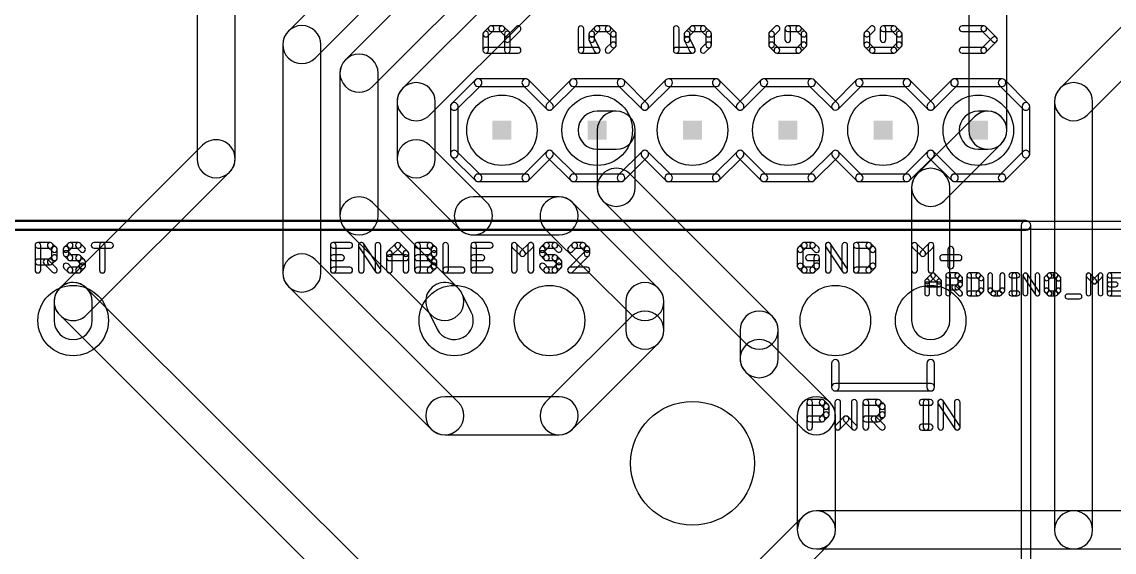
# Model space of a CAD drawing. Extents: x -5 to 106, y -6 to 80.
# Drawn here: x 21.49 to 50.61, y 11.6 to 25.75 of the extents above; entities that cross this region are included whole.
import ezdxf

# ---------------------------------------------------------------- set-up
doc = ezdxf.new("R2010")
doc.units = 0
for name, color, linetype in [('16', 174, 'CONTINUOUS'), ('17', 94, 'CONTINUOUS'), ('20', 178, 'CONTINUOUS'), ('21', 250, 'CONTINUOUS'), ('27', 250, 'CONTINUOUS'), ('51', 250, 'CONTINUOUS')]:
    doc.layers.add(name, color=color, linetype=linetype)

# ---------------------------------------------------------------- blocks, each defined once
blk = doc.blocks.new('RECT')
blk.add_solid([(-0.5, -0.5), (0.5, -0.5), (-0.5, 0.5), (0.5, 0.5)])
blk = doc.blocks.new('ROUNDP')
blk.add_circle((0, 0), 0.5)

msp = doc.modelspace()

# ---------------------------------------------------------------- linework, layer by layer
at = {"layer": '16'}
for points in [[(29.3152, 24.7868), (42.2692, 37.7408, 1), (41.5508, 38.4592), (28.5968, 25.5052, 1)], [(27.178, 22.098), (27.178, 35.56, 1), (26.162, 35.56), (26.162, 22.098, 1)], [(30.8392, 24.0248), (40.7452, 33.9308, 1), (40.0268, 34.6492), (30.1208, 24.7432, 1)], [(49.8892, 23.2628), (57.5092, 30.8828, 1), (56.7908, 31.6012), (49.1708, 23.9812, 1)], [(36.9788, 29.3152), (31.6448, 23.9812, 1), (32.3632, 23.2628), (37.6972, 28.5968, 1)], [(47.752, 22.86), (47.752, 28.956, 1), (46.736, 28.956), (46.736, 22.86, 1)], [(29.464, 19.05), (29.464, 25.146, 1), (28.448, 25.146), (28.448, 19.05, 1)], [(30.988, 20.574), (30.988, 24.384, 1), (29.972, 24.384), (29.972, 20.574, 1)], [(31.496, 23.622), (31.496, 22.098, 1), (32.512, 22.098), (32.512, 23.622, 1)], [(50.038, 12.192), (50.038, 23.622, 1), (49.022, 23.622), (49.022, 12.192, 1)], [(37.338, 23.368), (36.83, 23.368, 1), (36.83, 22.352), (37.338, 22.352, 1)], [(37.846, 21.336), (37.846, 22.86, 1), (36.83, 22.86), (36.83, 21.336, 1)], [(46.8848, 23.2192), (45.3608, 21.6952, 1), (46.0792, 20.9768), (47.6032, 22.5008, 1)], [(47.244, 23.368), (46.99, 23.368, 1), (46.99, 22.352), (47.244, 22.352, 1)], [(23.2192, 17.9288), (27.0292, 21.7388, 1), (26.3108, 22.4572), (22.5008, 18.6472, 1)], [(31.6448, 21.7388), (33.1688, 20.2148, 1), (33.8872, 20.9332), (32.3632, 22.4572, 1)], [(41.5072, 17.8852), (37.6972, 21.6952, 1), (36.9788, 20.9768), (40.7888, 17.1668, 1)], [(45.212, 21.336), (45.212, 17.78, 1), (46.228, 17.78), (46.228, 21.336, 1)], [(33.1252, 18.6472), (30.8392, 20.9332, 1), (30.1208, 20.2148), (32.4068, 17.9288, 1)], [(33.528, 20.066), (35.814, 20.066, 1), (35.814, 21.082), (33.528, 21.082, 1)], [(35.4548, 20.2148), (37.7408, 17.9288, 1), (38.4592, 18.6472), (36.1732, 20.9332, 1)], [(33.1252, 15.5992), (29.3152, 19.4092, 1), (28.5968, 18.6908), (32.4068, 14.8808, 1)], [(22.5008, 17.9288), (30.8828, 9.5468, 1), (31.6012, 10.2652), (23.2192, 18.6472, 1)], [(22.352, 18.288), (22.352, 17.78, 1), (23.368, 17.78), (23.368, 18.288, 1)], [(32.3116, 18.0608), (32.5656, 17.5528, 1), (33.4744, 18.0072), (33.2204, 18.5152, 1)], [(37.592, 18.288), (37.592, 17.526, 1), (38.608, 17.526), (38.608, 18.288, 1)], [(37.7408, 17.8852), (35.4548, 15.5992, 1), (36.1732, 14.8808), (38.4592, 17.1668, 1)], [(41.656, 16.764), (41.656, 17.526, 1), (40.64, 17.526), (40.64, 16.764, 1)], [(43.0312, 15.5992), (41.5072, 17.1232, 1), (40.7888, 16.4048), (42.3128, 14.8808, 1)], [(35.814, 15.748), (32.766, 15.748, 1), (32.766, 14.732), (35.814, 14.732, 1)], [(43.18, 12.192), (43.18, 15.24, 1), (42.164, 15.24), (42.164, 12.192, 1)], [(41.5072, 10.3088), (43.0312, 11.8328, 1), (42.3128, 12.5512), (40.7888, 11.0272, 1)], [(42.672, 11.684), (49.53, 11.684, 1), (49.53, 12.7), (42.672, 12.7, 1)], [(49.53, 11.684), (51.816, 11.684, 1), (51.816, 12.7), (49.53, 12.7, 1)]]:
    msp.add_lwpolyline(points, format="xyb", close=True, dxfattribs=at)
at = {"layer": '20'}
msp.add_circle((39.37, 13.97), 1.651, dxfattribs=at)
at = {"layer": '21'}
for points in [[(33.9113, 25.3719), (34.0554, 25.5159, 1), (33.9476, 25.6237), (33.8036, 25.4797, 1)], [(34.0015, 25.4936), (34.2896, 25.4936, 1), (34.2896, 25.646), (34.0015, 25.646, 1)], [(34.2357, 25.5159), (34.3798, 25.3719, 1), (34.4876, 25.4797), (34.3435, 25.6237, 1)], [(34.4876, 25.2278), (34.7757, 25.5159, 1), (34.6679, 25.6237), (34.3798, 25.3356, 1)], [(36.3213, 25.5698), (36.3213, 24.9936, 1), (36.4737, 24.9936), (36.4737, 25.5698, 1)], [(36.7395, 25.3719), (36.8835, 25.5159, 1), (36.7757, 25.6237), (36.6317, 25.4797, 1)], [(36.8296, 25.4936), (37.1177, 25.4936, 1), (37.1177, 25.646), (36.8296, 25.646, 1)], [(37.0639, 25.5159), (37.2079, 25.3719, 1), (37.3157, 25.4797), (37.1716, 25.6237, 1)], [(38.8613, 25.5698), (38.8613, 24.9936, 1), (39.0137, 24.9936), (39.0137, 25.5698, 1)], [(39.2795, 25.3719), (39.4235, 25.5159, 1), (39.3157, 25.6237), (39.1717, 25.4797, 1)], [(39.3696, 25.4936), (39.6577, 25.4936, 1), (39.6577, 25.646), (39.3696, 25.646, 1)], [(39.6039, 25.5159), (39.7479, 25.3719, 1), (39.8557, 25.4797), (39.7116, 25.6237, 1)], [(41.5676, 25.6237), (41.4236, 25.4797, 1), (41.5313, 25.3719), (41.6754, 25.5159, 1)], [(42.1977, 25.646), (41.9096, 25.646, 1), (41.9096, 25.4936), (42.1977, 25.4936, 1)], [(41.8334, 25.5698), (41.8334, 25.2817, 1), (41.9858, 25.2817), (41.9858, 25.5698, 1)], [(42.3957, 25.4797), (42.2516, 25.6237, 1), (42.1439, 25.5159), (42.2879, 25.3719, 1)], [(44.1076, 25.6237), (43.9636, 25.4797, 1), (44.0713, 25.3719), (44.2154, 25.5159, 1)], [(44.7377, 25.646), (44.4496, 25.646, 1), (44.4496, 25.4936), (44.7377, 25.4936, 1)], [(44.3734, 25.5698), (44.3734, 25.2817, 1), (44.5258, 25.2817), (44.5258, 25.5698, 1)], [(44.9357, 25.4797), (44.7916, 25.6237, 1), (44.6839, 25.5159), (44.8279, 25.3719, 1)], [(47.1337, 25.646), (46.5575, 25.646, 1), (46.5575, 25.4936), (47.1337, 25.4936, 1)], [(47.4757, 25.3356), (47.1876, 25.6237, 1), (47.0798, 25.5159), (47.3679, 25.2278, 1)], [(33.9337, 24.9936), (33.9337, 25.4258, 1), (33.7813, 25.4258), (33.7813, 24.9936, 1)], [(34.3575, 25.4258), (34.3575, 24.9936, 1), (34.5099, 24.9936), (34.5099, 25.4258, 1)], [(36.8978, 25.0277), (36.7537, 25.3158, 1), (36.6174, 25.2476), (36.7615, 24.9595, 1)], [(36.7618, 25.2817), (36.7618, 25.4258, 1), (36.6094, 25.4258), (36.6094, 25.2817, 1)], [(37.1856, 25.4258), (37.1856, 25.1377, 1), (37.338, 25.1377), (37.338, 25.4258, 1)], [(39.4378, 25.0277), (39.2937, 25.3158, 1), (39.1574, 25.2476), (39.3015, 24.9595, 1)], [(39.3018, 25.2817), (39.3018, 25.4258, 1), (39.1494, 25.4258), (39.1494, 25.2817, 1)], [(39.7256, 25.4258), (39.7256, 25.1377, 1), (39.878, 25.1377), (39.878, 25.4258, 1)], [(41.4013, 25.4258), (41.4013, 25.1377, 1), (41.5537, 25.1377), (41.5537, 25.4258, 1)], [(42.418, 25.1377), (42.418, 25.4258, 1), (42.2656, 25.4258), (42.2656, 25.1377, 1)], [(43.9413, 25.4258), (43.9413, 25.1377, 1), (44.0937, 25.1377), (44.0937, 25.4258, 1)], [(44.958, 25.1377), (44.958, 25.4258, 1), (44.8056, 25.4258), (44.8056, 25.1377, 1)], [(47.1876, 24.9397), (47.4757, 25.2278, 1), (47.3679, 25.3356), (47.0798, 25.0475, 1)], [(34.7218, 25.0698), (33.8575, 25.0698, 1), (33.8575, 24.9174), (34.7218, 24.9174, 1)], [(36.3975, 24.9174), (36.8296, 24.9174, 1), (36.8296, 25.0698), (36.3975, 25.0698, 1)], [(37.2079, 25.1915), (37.0639, 25.0475, 1), (37.1716, 24.9397), (37.3157, 25.0838, 1)], [(38.9375, 24.9174), (39.3696, 24.9174, 1), (39.3696, 25.0698), (38.9375, 25.0698, 1)], [(39.7479, 25.1915), (39.6039, 25.0475, 1), (39.7116, 24.9397), (39.8557, 25.0838, 1)], [(41.4236, 25.0838), (41.5676, 24.9397, 1), (41.6754, 25.0475), (41.5313, 25.1915, 1)], [(41.6215, 24.9174), (42.1977, 24.9174, 1), (42.1977, 25.0698), (41.6215, 25.0698, 1)], [(42.2516, 24.9397), (42.3957, 25.0838, 1), (42.2879, 25.1915), (42.1439, 25.0475, 1)], [(43.9636, 25.0838), (44.1076, 24.9397, 1), (44.2154, 25.0475), (44.0713, 25.1915, 1)], [(44.1615, 24.9174), (44.7377, 24.9174, 1), (44.7377, 25.0698), (44.1615, 25.0698, 1)], [(44.7916, 24.9397), (44.9357, 25.0838, 1), (44.8279, 25.1915), (44.6839, 25.0475, 1)], [(46.5575, 24.9174), (47.1337, 24.9174, 1), (47.1337, 25.0698), (46.5575, 25.0698, 1)], [(33.5832, 24.2018), (32.9482, 23.5668, 1), (33.0918, 23.4232), (33.7268, 24.0582, 1)], [(33.655, 24.0284), (34.925, 24.0284, 1), (34.925, 24.2316), (33.655, 24.2316, 1)], [(34.8532, 24.0582), (35.4882, 23.4232, 1), (35.6318, 23.5668), (34.9968, 24.2018, 1)], [(35.6318, 23.4232), (36.2668, 24.0582, 1), (36.1232, 24.2018), (35.4882, 23.5668, 1)], [(36.195, 24.0284), (37.465, 24.0284, 1), (37.465, 24.2316), (36.195, 24.2316, 1)], [(37.3932, 24.0582), (38.0282, 23.4232, 1), (38.1718, 23.5668), (37.5368, 24.2018, 1)], [(38.1718, 23.4232), (38.8068, 24.0582, 1), (38.6632, 24.2018), (38.0282, 23.5668, 1)], [(38.735, 24.0284), (40.005, 24.0284, 1), (40.005, 24.2316), (38.735, 24.2316, 1)], [(39.9332, 24.0582), (40.5682, 23.4232, 1), (40.7118, 23.5668), (40.0768, 24.2018, 1)], [(41.2032, 24.2018), (40.5682, 23.5668, 1), (40.7118, 23.4232), (41.3468, 24.0582, 1)], [(41.275, 24.0284), (42.545, 24.0284, 1), (42.545, 24.2316), (41.275, 24.2316, 1)], [(42.4732, 24.0582), (43.1082, 23.4232, 1), (43.2518, 23.5668), (42.6168, 24.2018, 1)], [(43.2518, 23.4232), (43.8868, 24.0582, 1), (43.7432, 24.2018), (43.1082, 23.5668, 1)], [(43.815, 24.0284), (45.085, 24.0284, 1), (45.085, 24.2316), (43.815, 24.2316, 1)], [(45.0132, 24.0582), (45.6482, 23.4232, 1), (45.7918, 23.5668), (45.1568, 24.2018, 1)], [(45.7918, 23.4232), (46.4268, 24.0582, 1), (46.2832, 24.2018), (45.6482, 23.5668, 1)], [(46.355, 24.0284), (47.625, 24.0284, 1), (47.625, 24.2316), (46.355, 24.2316, 1)], [(47.5532, 24.0582), (48.1882, 23.4232, 1), (48.3318, 23.5668), (47.6968, 24.2018, 1)], [(32.9184, 23.495), (32.9184, 22.225, 1), (33.1216, 22.225), (33.1216, 23.495, 1)], [(48.1584, 23.495), (48.1584, 22.225, 1), (48.3616, 22.225), (48.3616, 23.495, 1)], [(32.9482, 22.1532), (33.5832, 21.5182, 1), (33.7268, 21.6618), (33.0918, 22.2968, 1)], [(35.4882, 22.2968), (34.8532, 21.6618, 1), (34.9968, 21.5182), (35.6318, 22.1532, 1)], [(36.2668, 21.6618), (35.6318, 22.2968, 1), (35.4882, 22.1532), (36.1232, 21.5182, 1)], [(38.0282, 22.2968), (37.3932, 21.6618, 1), (37.5368, 21.5182), (38.1718, 22.1532, 1)], [(38.8068, 21.6618), (38.1718, 22.2968, 1), (38.0282, 22.1532), (38.6632, 21.5182, 1)], [(40.5682, 22.2968), (39.9332, 21.6618, 1), (40.0768, 21.5182), (40.7118, 22.1532, 1)], [(40.5682, 22.1532), (41.2032, 21.5182, 1), (41.3468, 21.6618), (40.7118, 22.2968, 1)], [(43.1082, 22.2968), (42.4732, 21.6618, 1), (42.6168, 21.5182), (43.2518, 22.1532, 1)], [(43.8868, 21.6618), (43.2518, 22.2968, 1), (43.1082, 22.1532), (43.7432, 21.5182, 1)], [(45.6482, 22.2968), (45.0132, 21.6618, 1), (45.1568, 21.5182), (45.7918, 22.1532, 1)], [(46.4268, 21.6618), (45.7918, 22.2968, 1), (45.6482, 22.1532), (46.2832, 21.5182, 1)], [(48.1882, 22.2968), (47.5532, 21.6618, 1), (47.6968, 21.5182), (48.3318, 22.1532, 1)], [(34.925, 21.6916), (33.655, 21.6916, 1), (33.655, 21.4884), (34.925, 21.4884, 1)], [(37.465, 21.6916), (36.195, 21.6916, 1), (36.195, 21.4884), (37.465, 21.4884, 1)], [(40.005, 21.6916), (38.735, 21.6916, 1), (38.735, 21.4884), (40.005, 21.4884, 1)], [(42.545, 21.6916), (41.275, 21.6916, 1), (41.275, 21.4884), (42.545, 21.4884, 1)], [(45.085, 21.6916), (43.815, 21.6916, 1), (43.815, 21.4884), (45.085, 21.4884, 1)], [(47.625, 21.6916), (46.355, 21.6916, 1), (46.355, 21.4884), (47.625, 21.4884, 1)], [(48.26, 20.447), (0, 20.447, 1), (0, 20.193), (48.26, 20.193, 1)], [(48.387, 0), (48.387, 20.32, 1), (48.133, 20.32), (48.133, 0, 1)], [(21.9964, 19.1262), (21.9964, 19.7872, 1), (21.844, 19.7872), (21.844, 19.1262, 1)], [(21.9202, 19.711), (22.2507, 19.711, 1), (22.2507, 19.8634), (21.9202, 19.8634, 1)], [(22.1968, 19.7333), (22.307, 19.6231, 1), (22.4147, 19.7309), (22.3046, 19.841, 1)], [(22.7249, 19.841), (22.6147, 19.7309, 1), (22.7225, 19.6231), (22.8327, 19.7333, 1)], [(22.9991, 19.8634), (22.7788, 19.8634, 1), (22.7788, 19.711), (22.9991, 19.711, 1)], [(23.1631, 19.7309), (23.053, 19.841, 1), (22.9452, 19.7333), (23.0554, 19.6231, 1)], [(23.417, 19.711), (23.8577, 19.711, 1), (23.8577, 19.8634), (23.417, 19.8634, 1)], [(23.7136, 19.1262), (23.7136, 19.7872, 1), (23.5612, 19.7872), (23.5612, 19.1262, 1)], [(30.2348, 19.8634), (29.7942, 19.8634, 1), (29.7942, 19.711), (30.2348, 19.711, 1)], [(29.718, 19.7872), (29.718, 19.1262, 1), (29.8704, 19.1262), (29.8704, 19.7872, 1)], [(30.6188, 19.1262), (30.6188, 19.7872, 1), (30.4664, 19.7872), (30.4664, 19.1262, 1)], [(30.4792, 19.7449), (30.9199, 19.0839, 1), (31.0467, 19.1685), (30.606, 19.8294, 1)], [(31.0595, 19.1262), (31.0595, 19.7872, 1), (30.9071, 19.7872), (30.9071, 19.1262, 1)], [(31.3449, 19.513), (31.5652, 19.7333, 1), (31.4575, 19.841), (31.2371, 19.6207, 1)], [(31.4575, 19.7333), (31.6778, 19.513, 1), (31.7856, 19.6207), (31.5652, 19.841, 1)], [(32.1156, 19.1262), (32.1156, 19.7872, 1), (31.9632, 19.7872), (31.9632, 19.1262, 1)], [(32.0394, 19.711), (32.3699, 19.711, 1), (32.3699, 19.8634), (32.0394, 19.8634, 1)], [(32.316, 19.7333), (32.4262, 19.6231, 1), (32.534, 19.7309), (32.4238, 19.841, 1)], [(32.7117, 19.7872), (32.7117, 19.1262, 1), (32.8641, 19.1262), (32.8641, 19.7872, 1)], [(33.9769, 19.8634), (33.5363, 19.8634, 1), (33.5363, 19.711), (33.9769, 19.711, 1)], [(33.4601, 19.7872), (33.4601, 19.1262, 1), (33.6125, 19.1262), (33.6125, 19.7872, 1)], [(34.6964, 19.1262), (34.6964, 19.7872, 1), (34.544, 19.7872), (34.544, 19.1262, 1)], [(34.5663, 19.7333), (34.7866, 19.513, 1), (34.8944, 19.6207), (34.6741, 19.841, 1)], [(34.8944, 19.513), (35.1147, 19.7333, 1), (35.007, 19.841), (34.7866, 19.6207, 1)], [(34.9846, 19.7872), (34.9846, 19.1262, 1), (35.137, 19.1262), (35.137, 19.7872, 1)], [(35.4249, 19.841), (35.3147, 19.7309, 1), (35.4225, 19.6231), (35.5327, 19.7333, 1)], [(35.6991, 19.8634), (35.4788, 19.8634, 1), (35.4788, 19.711), (35.6991, 19.711, 1)], [(35.8631, 19.7309), (35.753, 19.841, 1), (35.6452, 19.7333), (35.7554, 19.6231, 1)], [(36.1733, 19.841), (36.0631, 19.7309, 1), (36.1709, 19.6231), (36.2811, 19.7333, 1)], [(36.4475, 19.8634), (36.2272, 19.8634, 1), (36.2272, 19.711), (36.4475, 19.711, 1)], [(36.6116, 19.7309), (36.5014, 19.841, 1), (36.3936, 19.7333), (36.5038, 19.6231, 1)], [(42.2965, 19.841), (42.1863, 19.7309, 1), (42.2941, 19.6231), (42.4042, 19.7333, 1)], [(42.5707, 19.8634), (42.3504, 19.8634, 1), (42.3504, 19.711), (42.5707, 19.711, 1)], [(42.7347, 19.7309), (42.6246, 19.841, 1), (42.5168, 19.7333), (42.627, 19.6231, 1)], [(43.0648, 19.1262), (43.0648, 19.7872, 1), (42.9124, 19.7872), (42.9124, 19.1262, 1)], [(42.9252, 19.7449), (43.3659, 19.0839, 1), (43.4927, 19.1685), (43.052, 19.8294, 1)], [(43.5055, 19.1262), (43.5055, 19.7872, 1), (43.3531, 19.7872), (43.3531, 19.1262, 1)], [(43.6608, 19.7872), (43.6608, 19.1262, 1), (43.8132, 19.1262), (43.8132, 19.7872, 1)], [(44.0675, 19.8634), (43.737, 19.8634, 1), (43.737, 19.711), (44.0675, 19.711, 1)], [(44.2316, 19.7309), (44.1214, 19.841, 1), (44.0136, 19.7333), (44.1238, 19.6231, 1)], [(45.3644, 19.1262), (45.3644, 19.7872, 1), (45.212, 19.7872), (45.212, 19.1262, 1)], [(45.2343, 19.7333), (45.4546, 19.513, 1), (45.5624, 19.6207), (45.3421, 19.841, 1)], [(45.5624, 19.513), (45.7827, 19.7333, 1), (45.675, 19.841), (45.4546, 19.6207, 1)], [(45.6526, 19.7872), (45.6526, 19.1262, 1), (45.805, 19.1262), (45.805, 19.7872, 1)], [(22.307, 19.5106), (22.1968, 19.4004, 1), (22.3046, 19.2926), (22.4147, 19.4028, 1)], [(22.2846, 19.677), (22.2846, 19.4567, 1), (22.437, 19.4567), (22.437, 19.677, 1)], [(22.5924, 19.677), (22.5924, 19.5668, 1), (22.7448, 19.5668), (22.7448, 19.677, 1)], [(22.6147, 19.513), (22.7249, 19.4028, 1), (22.8327, 19.5106), (22.7225, 19.6207, 1)], [(22.7788, 19.3805), (22.9991, 19.3805, 1), (22.9991, 19.5329), (22.7788, 19.5329, 1)], [(22.9452, 19.4028), (23.0554, 19.2926, 1), (23.1631, 19.4004), (23.053, 19.5106, 1)], [(29.7942, 19.3805), (30.0145, 19.3805, 1), (30.0145, 19.5329), (29.7942, 19.5329, 1)], [(31.3672, 19.1262), (31.3672, 19.5668, 1), (31.2148, 19.5668), (31.2148, 19.1262, 1)], [(31.291, 19.3805), (31.7317, 19.3805, 1), (31.7317, 19.5329), (31.291, 19.5329, 1)], [(31.6555, 19.5668), (31.6555, 19.1262, 1), (31.8079, 19.1262), (31.8079, 19.5668, 1)], [(32.0394, 19.3805), (32.3699, 19.3805, 1), (32.3699, 19.5329), (32.0394, 19.5329, 1)], [(32.4262, 19.6207), (32.316, 19.5106, 1), (32.4238, 19.4028), (32.534, 19.513, 1)], [(32.316, 19.4028), (32.4262, 19.2926, 1), (32.534, 19.4004), (32.4238, 19.5106, 1)], [(32.4039, 19.677), (32.4039, 19.5668, 1), (32.5563, 19.5668), (32.5563, 19.677, 1)], [(33.5363, 19.3805), (33.7566, 19.3805, 1), (33.7566, 19.5329), (33.5363, 19.5329, 1)], [(35.2924, 19.677), (35.2924, 19.5668, 1), (35.4448, 19.5668), (35.4448, 19.677, 1)], [(35.3147, 19.513), (35.4249, 19.4028, 1), (35.5327, 19.5106), (35.4225, 19.6207, 1)], [(35.4788, 19.3805), (35.6991, 19.3805, 1), (35.6991, 19.5329), (35.4788, 19.5329, 1)], [(35.6452, 19.4028), (35.7554, 19.2926, 1), (35.8631, 19.4004), (35.753, 19.5106, 1)], [(36.1709, 19.0723), (36.6116, 19.513, 1), (36.5038, 19.6207), (36.0631, 19.1801, 1)], [(36.6339, 19.5668), (36.6339, 19.677, 1), (36.4815, 19.677), (36.4815, 19.5668, 1)], [(42.164, 19.677), (42.164, 19.2364, 1), (42.3164, 19.2364), (42.3164, 19.677, 1)], [(42.6808, 19.5329), (42.4605, 19.5329, 1), (42.4605, 19.3805), (42.6808, 19.3805, 1)], [(42.757, 19.2364), (42.757, 19.4567, 1), (42.6046, 19.4567), (42.6046, 19.2364, 1)], [(44.2539, 19.2364), (44.2539, 19.677, 1), (44.1015, 19.677), (44.1015, 19.2364, 1)], [(46.0366, 19.3805), (46.4773, 19.3805, 1), (46.4773, 19.5329), (46.0366, 19.5329, 1)], [(46.1807, 19.677), (46.1807, 19.2364, 1), (46.3331, 19.2364), (46.3331, 19.677, 1)], [(22.2507, 19.4227), (21.9202, 19.4227, 1), (21.9202, 19.2703), (22.2507, 19.2703, 1)], [(22.0866, 19.2926), (22.307, 19.0723, 1), (22.4147, 19.1801), (22.1944, 19.4004, 1)], [(22.8327, 19.1801), (22.7225, 19.2902, 1), (22.6147, 19.1825), (22.7249, 19.0723, 1)], [(23.0554, 19.2902), (22.9452, 19.1801, 1), (23.053, 19.0723), (23.1631, 19.1825, 1)], [(23.0331, 19.3465), (23.0331, 19.2364, 1), (23.1855, 19.2364), (23.1855, 19.3465, 1)], [(32.4262, 19.2902), (32.316, 19.1801, 1), (32.4238, 19.0723), (32.534, 19.1825, 1)], [(32.4039, 19.3465), (32.4039, 19.2364, 1), (32.5563, 19.2364), (32.5563, 19.3465, 1)], [(35.5327, 19.1801), (35.4225, 19.2902, 1), (35.3147, 19.1825), (35.4249, 19.0723, 1)], [(35.7554, 19.2902), (35.6452, 19.1801, 1), (35.753, 19.0723), (35.8631, 19.1825, 1)], [(35.7331, 19.3465), (35.7331, 19.2364, 1), (35.8855, 19.2364), (35.8855, 19.3465, 1)], [(42.1863, 19.1825), (42.2965, 19.0723, 1), (42.4042, 19.1801), (42.2941, 19.2902, 1)], [(42.6246, 19.0723), (42.7347, 19.1825, 1), (42.627, 19.2902), (42.5168, 19.1801, 1)], [(44.1214, 19.0723), (44.2316, 19.1825, 1), (44.1238, 19.2902), (44.0136, 19.1801, 1)], [(22.9991, 19.2024), (22.7788, 19.2024, 1), (22.7788, 19.05), (22.9991, 19.05, 1)], [(29.7942, 19.05), (30.2348, 19.05, 1), (30.2348, 19.2024), (29.7942, 19.2024, 1)], [(32.3699, 19.2024), (32.0394, 19.2024, 1), (32.0394, 19.05), (32.3699, 19.05, 1)], [(32.7879, 19.05), (33.2285, 19.05, 1), (33.2285, 19.2024), (32.7879, 19.2024, 1)], [(33.5363, 19.05), (33.9769, 19.05, 1), (33.9769, 19.2024), (33.5363, 19.2024, 1)], [(35.6991, 19.2024), (35.4788, 19.2024, 1), (35.4788, 19.05), (35.6991, 19.05, 1)], [(36.5577, 19.2024), (36.117, 19.2024, 1), (36.117, 19.05), (36.5577, 19.05, 1)], [(42.3504, 19.05), (42.5707, 19.05, 1), (42.5707, 19.2024), (42.3504, 19.2024, 1)], [(43.737, 19.05), (44.0675, 19.05, 1), (44.0675, 19.2024), (43.737, 19.2024, 1)], [(43.0784, 16.637), (43.0784, 16.002, 1), (43.2816, 16.002), (43.2816, 16.637, 1)], [(45.6184, 16.637), (45.6184, 16.002, 1), (45.8216, 16.002), (45.8216, 16.637, 1)], [(45.72, 16.1036), (43.18, 16.1036, 1), (43.18, 15.9004), (45.72, 15.9004, 1)], [(42.5704, 14.9352), (42.5704, 15.5962, 1), (42.418, 15.5962), (42.418, 14.9352, 1)], [(42.4942, 15.52), (42.8247, 15.52, 1), (42.8247, 15.6724), (42.4942, 15.6724, 1)], [(42.7708, 15.5423), (42.881, 15.4321, 1), (42.9887, 15.5399), (42.8786, 15.65, 1)], [(42.8586, 15.486), (42.8586, 15.2657, 1), (43.011, 15.2657), (43.011, 15.486, 1)], [(43.1664, 15.5962), (43.1664, 14.9352, 1), (43.3188, 14.9352), (43.3188, 15.5962, 1)], [(43.7595, 14.9352), (43.7595, 15.5962, 1), (43.6071, 15.5962), (43.6071, 14.9352, 1)], [(44.0672, 14.9352), (44.0672, 15.5962, 1), (43.9148, 15.5962), (43.9148, 14.9352, 1)], [(43.991, 15.52), (44.3215, 15.52, 1), (44.3215, 15.6724), (43.991, 15.6724, 1)], [(44.2676, 15.5423), (44.3778, 15.4321, 1), (44.4856, 15.5399), (44.3754, 15.65, 1)], [(44.3555, 15.486), (44.3555, 15.2657, 1), (44.5079, 15.2657), (44.5079, 15.486, 1)], [(45.4879, 15.52), (45.7082, 15.52, 1), (45.7082, 15.6724), (45.4879, 15.6724, 1)], [(45.6742, 14.9352), (45.6742, 15.5962, 1), (45.5218, 15.5962), (45.5218, 14.9352, 1)], [(46.063, 14.9352), (46.063, 15.5962, 1), (45.9106, 15.5962), (45.9106, 14.9352, 1)], [(45.9234, 15.5539), (46.364, 14.8929, 1), (46.4908, 14.9775), (46.0502, 15.6384, 1)], [(46.5036, 14.9352), (46.5036, 15.5962, 1), (46.3512, 15.5962), (46.3512, 14.9352, 1)], [(42.8247, 15.2317), (42.4942, 15.2317, 1), (42.4942, 15.0793), (42.8247, 15.0793, 1)], [(42.881, 15.3196), (42.7708, 15.2094, 1), (42.8786, 15.1016), (42.9887, 15.2118, 1)], [(43.2965, 14.8813), (43.5168, 15.1016, 1), (43.4091, 15.2094), (43.1887, 14.9891, 1)], [(43.4091, 15.1016), (43.6294, 14.8813, 1), (43.7371, 14.9891), (43.5168, 15.2094, 1)], [(44.3215, 15.2317), (43.991, 15.2317, 1), (43.991, 15.0793), (44.3215, 15.0793, 1)], [(44.1575, 15.1016), (44.3778, 14.8813, 1), (44.4856, 14.9891), (44.2652, 15.2094, 1)], [(44.3778, 15.3196), (44.2676, 15.2094, 1), (44.3754, 15.1016), (44.4856, 15.2118, 1)], [(45.4879, 14.859), (45.7082, 14.859, 1), (45.7082, 15.0114), (45.4879, 15.0114, 1)]]:
    msp.add_lwpolyline(points, format="xyb", close=True, dxfattribs=at)
at = {"layer": '27'}
for points in [[(45.6695, 18.781), (45.8305, 18.942, 1), (45.7407, 19.0318), (45.5797, 18.8708, 1)], [(45.7407, 18.942), (45.9017, 18.781, 1), (45.9915, 18.8708), (45.8305, 19.0318, 1)], [(46.2494, 18.5039), (46.2494, 18.9869, 1), (46.1224, 18.9869), (46.1224, 18.5039, 1)], [(46.1859, 18.9234), (46.4274, 18.9234, 1), (46.4274, 19.0504), (46.1859, 19.0504, 1)], [(46.3825, 18.942), (46.463, 18.8615, 1), (46.5528, 18.9513), (46.4723, 19.0318, 1)], [(46.4444, 18.9064), (46.4444, 18.7454, 1), (46.5714, 18.7454), (46.5714, 18.9064, 1)], [(46.6837, 18.9869), (46.6837, 18.5039, 1), (46.8107, 18.5039), (46.8107, 18.9869, 1)], [(46.9887, 19.0504), (46.7472, 19.0504, 1), (46.7472, 18.9234), (46.9887, 18.9234, 1)], [(47.1141, 18.9513), (47.0336, 19.0318, 1), (46.9438, 18.942), (47.0243, 18.8615, 1)], [(47.1327, 18.5844), (47.1327, 18.9064, 1), (47.0057, 18.9064), (47.0057, 18.5844, 1)], [(47.245, 18.9869), (47.245, 18.5844, 1), (47.372, 18.5844), (47.372, 18.9869, 1)], [(47.694, 18.5844), (47.694, 18.9869, 1), (47.567, 18.9869), (47.567, 18.5844, 1)], [(47.8698, 18.9234), (48.0308, 18.9234, 1), (48.0308, 19.0504), (47.8698, 19.0504, 1)], [(48.0138, 18.5039), (48.0138, 18.9869, 1), (47.8868, 18.9869), (47.8868, 18.5039, 1)], [(48.3075, 18.5039), (48.3075, 18.9869, 1), (48.1805, 18.9869), (48.1805, 18.5039, 1)], [(48.1912, 18.9517), (48.5132, 18.4687, 1), (48.6189, 18.5391), (48.2969, 19.0221, 1)], [(48.6295, 18.5039), (48.6295, 18.9869, 1), (48.5025, 18.9869), (48.5025, 18.5039, 1)], [(48.8409, 19.0318), (48.7604, 18.9513, 1), (48.8502, 18.8615), (48.9307, 18.942, 1)], [(48.7418, 18.9064), (48.7418, 18.5844, 1), (48.8688, 18.5844), (48.8688, 18.9064, 1)], [(49.0468, 19.0504), (48.8858, 19.0504, 1), (48.8858, 18.9234), (49.0468, 18.9234, 1)], [(49.1723, 18.9513), (49.0918, 19.0318, 1), (49.0019, 18.942), (49.0824, 18.8615, 1)], [(49.1908, 18.5844), (49.1908, 18.9064, 1), (49.0639, 18.9064), (49.0639, 18.5844, 1)], [(49.9915, 18.5039), (49.9915, 18.9869, 1), (49.8645, 18.9869), (49.8645, 18.5039, 1)], [(49.8831, 18.942), (50.0441, 18.781, 1), (50.1339, 18.8708), (49.9729, 19.0318, 1)], [(50.1339, 18.781), (50.2949, 18.942, 1), (50.2051, 19.0318), (50.0441, 18.8708, 1)], [(50.1865, 18.9869), (50.1865, 18.5039, 1), (50.3135, 18.5039), (50.3135, 18.9869, 1)], [(50.8113, 19.0504), (50.4893, 19.0504, 1), (50.4893, 18.9234), (50.8113, 18.9234, 1)], [(50.4258, 18.9869), (50.4258, 18.5039, 1), (50.5528, 18.5039), (50.5528, 18.9869, 1)], [(45.6881, 18.5039), (45.6881, 18.8259, 1), (45.5611, 18.8259), (45.5611, 18.5039, 1)], [(45.6246, 18.6819), (45.9466, 18.6819, 1), (45.9466, 18.8089), (45.6246, 18.8089, 1)], [(45.8831, 18.8259), (45.8831, 18.5039, 1), (46.0101, 18.5039), (46.0101, 18.8259, 1)], [(46.4274, 18.7284), (46.1859, 18.7284, 1), (46.1859, 18.6014), (46.4274, 18.6014, 1)], [(46.302, 18.62), (46.463, 18.459, 1), (46.5528, 18.5488), (46.3918, 18.7098, 1)], [(46.463, 18.7903), (46.3825, 18.7098, 1), (46.4723, 18.62), (46.5528, 18.7005, 1)], [(47.0336, 18.459), (47.1141, 18.5395, 1), (47.0243, 18.6293), (46.9438, 18.5488, 1)], [(47.2636, 18.5395), (47.3441, 18.459, 1), (47.4339, 18.5488), (47.3534, 18.6293, 1)], [(47.5949, 18.459), (47.6754, 18.5395, 1), (47.5856, 18.6293), (47.5051, 18.5488, 1)], [(48.7604, 18.5395), (48.8409, 18.459, 1), (48.9307, 18.5488), (48.8502, 18.6293, 1)], [(49.0918, 18.459), (49.1723, 18.5395, 1), (49.0824, 18.6293), (49.0019, 18.5488, 1)], [(50.4893, 18.6819), (50.6503, 18.6819, 1), (50.6503, 18.8089), (50.4893, 18.8089, 1)], [(46.7472, 18.4404), (46.9887, 18.4404, 1), (46.9887, 18.5674), (46.7472, 18.5674, 1)], [(47.389, 18.4404), (47.55, 18.4404, 1), (47.55, 18.5674), (47.389, 18.5674, 1)], [(47.8698, 18.4404), (48.0308, 18.4404, 1), (48.0308, 18.5674), (47.8698, 18.5674, 1)], [(48.8858, 18.4404), (49.0468, 18.4404, 1), (49.0468, 18.5674), (48.8858, 18.5674, 1)], [(49.3667, 18.3599), (49.6887, 18.3599, 1), (49.6887, 18.4869), (49.3667, 18.4869, 1)], [(50.4893, 18.4404), (50.8113, 18.4404, 1), (50.8113, 18.5674), (50.4893, 18.5674, 1)]]:
    msp.add_lwpolyline(points, format="xyb", close=True, dxfattribs=at)
at = {"layer": '51'}
msp.add_lwpolyline([(100.33, 20.4216), (1.27, 20.4216, 1), (1.27, 20.2184), (100.33, 20.2184, 1)], format="xyb", close=True, dxfattribs=at)

# ---------------------------------------------------------------- block references
at = {"layer": '17', "xscale": 1.8796, "yscale": 1.8796, "rotation": 90}
for p in [(34.29, 22.86), (34.29, 22.86), (36.83, 22.86), (36.83, 22.86), (39.37, 22.86), (39.37, 22.86), (41.91, 22.86), (41.91, 22.86), (44.45, 22.86), (44.45, 22.86), (46.99, 22.86), (46.99, 22.86)]:
    msp.add_blockref('ROUNDP', p, dxfattribs=at)
at = {"layer": '17', "xscale": 1.8796, "yscale": 1.8796}
for p in [(22.86, 17.78), (22.86, 17.78), (33.02, 17.78), (33.02, 17.78), (35.56, 17.78), (35.56, 17.78), (43.18, 17.78), (43.18, 17.78), (45.72, 17.78), (45.72, 17.78)]:
    msp.add_blockref('ROUNDP', p, dxfattribs=at)
at = {"layer": '51', "xscale": 0.508, "yscale": 0.508}
for p in [(34.29, 22.86), (36.83, 22.86), (39.37, 22.86), (41.91, 22.86), (44.45, 22.86), (46.99, 22.86)]:
    msp.add_blockref('RECT', p, dxfattribs=at)

doc.saveas('drawing.dxf')
